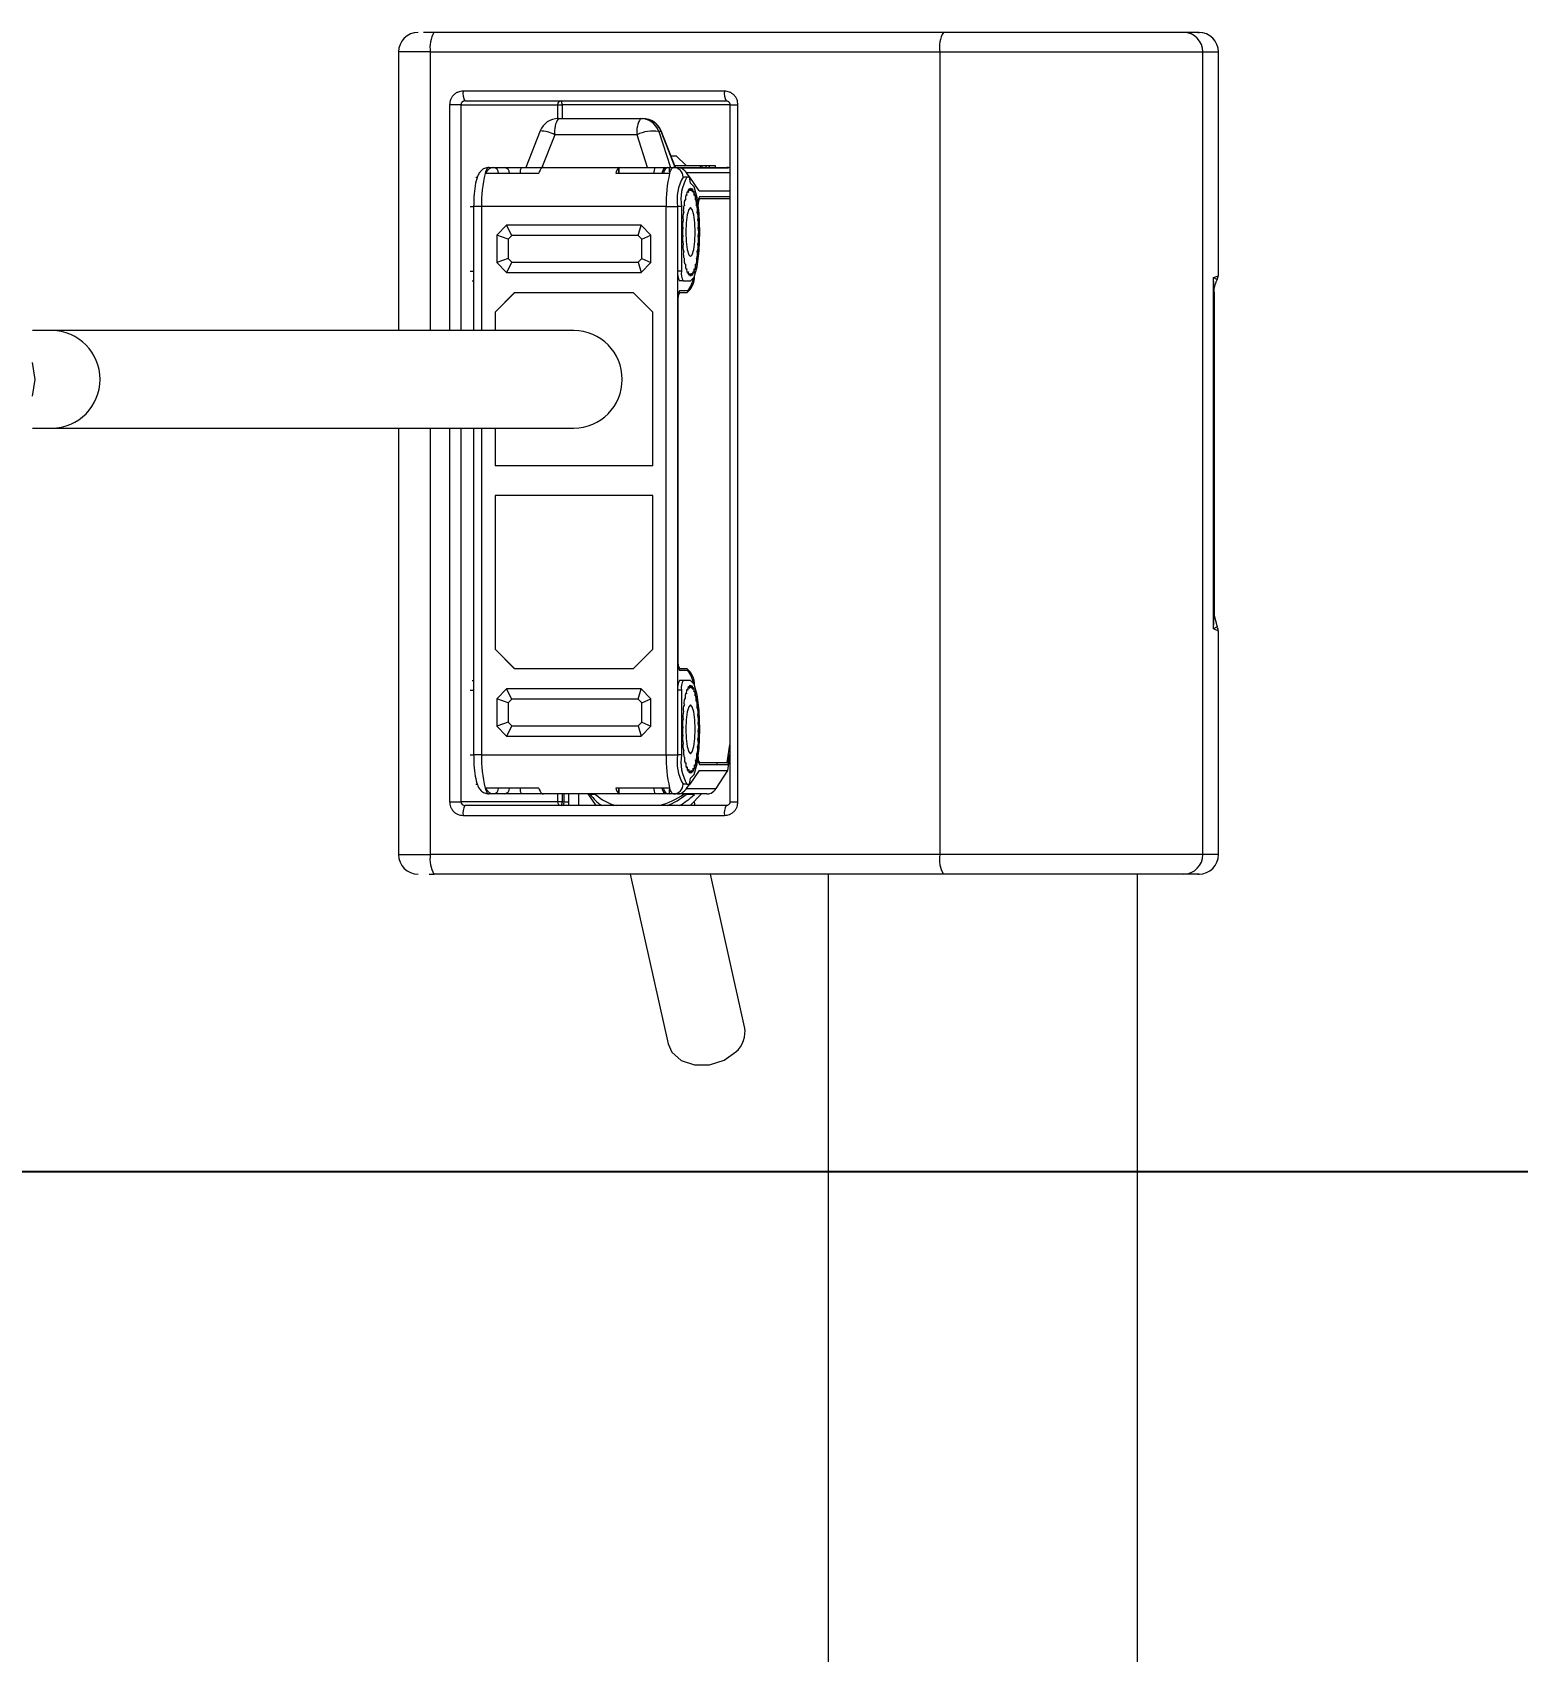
# Model space of a CAD drawing. Header units: millimetres. Extents: x 29 to 2500, y -68 to 1852.
# Drawn here: x 1233.2 to 1309.1, y 362.2 to 444.9 of the extents above; entities that cross this region are included whole.
import ezdxf

# ---------------------------------------------------------------- set-up
doc = ezdxf.new("R2010")
doc.units = ezdxf.units.MM
doc.header["$LTSCALE"] = 6
doc.layers.add('1', color=70, linetype='Continuous')
doc.styles.add('SLDTEXTSTYLE2', font='TXT', dxfattribs={"width": 0.7})
doc.dimstyles.new('SLDDIMSTYLE2', dxfattribs={"dimtxt": 18.169434, "dimasz": 4.5, "dimexe": 0, "dimexo": 0.0625, "dimgap": 4.542358, "dimtad": 0, "dimtih": 1, "dimtoh": 1, "dimdec": 0, "dimrnd": 1e-09, "dimzin": 12, "dimdsep": 46, "dimtxsty": 'SLDTEXTSTYLE2', "dimblk1": 'NONE', "dimblk2": 'NONE', "dimsah": 1, "dimcen": 0.09, "dimadec": 0, "dimazin": 3, "dimtfac": 1, "dimtdec": 3, "dimtofl": 0, "dimtmove": 0, "dimatfit": 3, "dimldrblk": 'NONE', "dimfxl": 0, "dimfrac": 2, "dimtolj": 1, "dimtzin": 12, "dimarcsym": 0})

# ---------------------------------------------------------------- blocks, each defined once
blk = doc.blocks.new('_D_4')
at = {"layer": '1'}
blk.add_line((1333.265, 386.69), (882.604, 386.69), dxfattribs=at)
at = {"layer": '1', "insert": (846.18, 396.571), "char_height": 15.875, "attachment_point": 1, "style": 'SLDTEXTSTYLE2'}
blk.add_mtext('190', dxfattribs=at)
blk = doc.blocks.new('_None')

msp = doc.modelspace()

# ---------------------------------------------------------------- linework, layer by layer
at = {"color": 7, "linetype": 'Continuous', "lineweight": 18}
for p, q in [((1279.758, 444.89), (1253.728, 444.89)), ((1251.915, 443.89), (1251.915, 429.665)), ((1253.54, 443.89), (1251.915, 443.89)), ((1253.54, 443.89), (1279.571, 443.89)), ((1253.54, 429.665), (1253.54, 443.89)), ((1279.571, 443.89), (1293.009, 443.89)), ((1279.571, 443.89), (1279.571, 402.89)), ((1293.009, 402.89), (1293.009, 443.89)), ((1293.009, 443.89), (1293.809, 443.89)), ((1293.809, 432.525), (1293.809, 443.89)), ((1268.569, 441.89), (1255.21, 441.89)), ((1255.107, 441.19), (1254.523, 441.19)), ((1254.523, 441.19), (1254.523, 429.665)), ((1255.107, 441.19), (1260.035, 441.19)), ((1255.107, 429.665), (1255.107, 441.19)), ((1255.304, 441.39), (1268.663, 441.39)), ((1260.035, 441.19), (1260.268, 441.19)), ((1260.035, 441.19), (1260.035, 440.489)), ((1268.851, 441.19), (1260.268, 441.19)), ((1260.268, 441.19), (1260.268, 440.49)), ((1268.851, 441.19), (1268.851, 405.59)), ((1268.851, 441.19), (1269.257, 441.19)), ((1269.257, 405.59), (1269.257, 441.19)), ((1260.081, 440.49), (1264.285, 440.49)), ((1264.285, 440.49), (1264.404, 440.49)), ((1259.149, 439.854), (1258.421, 437.99)), ((1259.896, 439.664), (1259.242, 437.99)), ((1264.1, 439.664), (1259.896, 439.664)), ((1264.643, 437.99), (1264.1, 439.664)), ((1265.208, 439.832), (1265.805, 437.99)), ((1265.327, 439.832), (1265.208, 439.832)), ((1265.327, 439.832), (1265.336, 439.854)), ((1266.047, 437.99), (1265.327, 439.832)), ((1266.064, 437.99), (1265.336, 439.854)), ((1265.83, 438.59), (1266.104, 438.59)), ((1266.604, 438.09), (1266.104, 438.59)), ((1256.336, 437.69), (1256.339, 437.697)), ((1256.337, 437.69), (1256.336, 437.69)), ((1256.337, 437.69), (1259.088, 437.69)), ((1256.535, 437.99), (1256.752, 437.99)), ((1256.752, 437.99), (1257.312, 437.99)), ((1257.312, 437.99), (1258.188, 437.99)), ((1258.188, 437.99), (1259.326, 437.99)), ((1259.326, 437.99), (1263.173, 437.99)), ((1263.017, 437.69), (1265.767, 437.69)), ((1263.177, 437.69), (1263.177, 437.98)), ((1263.186, 437.69), (1263.186, 437.99)), ((1263.186, 437.99), (1265.023, 437.99)), ((1265.023, 437.99), (1265.672, 437.99)), ((1265.672, 437.99), (1265.747, 437.99)), ((1265.747, 437.99), (1265.965, 437.99)), ((1265.769, 437.69), (1265.767, 437.69)), ((1265.769, 437.697), (1265.769, 437.69)), ((1265.965, 437.99), (1266.166, 437.99)), ((1266.025, 438.09), (1267.324, 438.09)), ((1266.166, 437.99), (1266.19, 437.99)), ((1266.19, 437.99), (1268.682, 437.99)), ((1266.19, 437.99), (1266.19, 437.99)), ((1266.288, 437.978), (1268.78, 437.978)), ((1268.851, 437.714), (1266.633, 437.714)), ((1266.861, 438.103), (1266.861, 438.09)), ((1267.324, 438.09), (1267.324, 437.99)), ((1267.324, 438.09), (1267.417, 438.09)), ((1267.417, 438.09), (1267.417, 437.99)), ((1267.449, 438.09), (1267.615, 438.09)), ((1267.615, 438.09), (1267.615, 437.99)), ((1267.78, 438.09), (1267.78, 437.99)), ((1267.78, 438.09), (1268.09, 438.09)), ((1268.09, 438.09), (1268.09, 437.99)), ((1268.682, 437.978), (1268.682, 437.99)), ((1268.693, 437.99), (1268.682, 437.99)), ((1268.693, 437.99), (1268.712, 437.99)), ((1255.857, 437.49), (1255.938, 437.49)), ((1266.652, 437.49), (1266.456, 437.49)), ((1266.783, 437.49), (1266.652, 437.49)), ((1266.84, 437.19), (1266.783, 437.49)), ((1266.799, 437.49), (1266.783, 437.49)), ((1266.791, 436.801), (1266.801, 436.801)), ((1267.28, 436.79), (1266.799, 437.49)), ((1266.869, 436.801), (1266.879, 436.801)), ((1267.28, 436.79), (1268.851, 436.79)), ((1255.576, 435.99), (1255.754, 435.99)), ((1255.754, 435.99), (1255.754, 429.665)), ((1256.16, 435.99), (1255.754, 435.99)), ((1265.59, 435.99), (1256.16, 435.99)), ((1256.16, 435.99), (1256.16, 429.665)), ((1265.59, 435.99), (1266.175, 435.99)), ((1265.59, 407.99), (1265.59, 435.99)), ((1266.175, 435.99), (1266.175, 432.69)), ((1266.371, 435.99), (1266.175, 435.99)), ((1266.371, 435.99), (1266.371, 432.69)), ((1266.523, 436.036), (1266.532, 436.036)), ((1266.566, 436.346), (1266.578, 436.33)), ((1266.578, 436.33), (1266.587, 436.33)), ((1266.642, 436.561), (1266.652, 436.561)), ((1266.714, 436.72), (1266.724, 436.72)), ((1266.945, 436.72), (1266.955, 436.72)), ((1267.017, 436.561), (1267.027, 436.561)), ((1267.082, 436.33), (1267.092, 436.33)), ((1267.137, 436.036), (1267.147, 436.036)), ((1267.243, 436.39), (1267.299, 436.39)), ((1268.851, 436.49), (1267.299, 436.49)), ((1268.851, 436.39), (1267.299, 436.39)), ((1266.489, 435.69), (1266.489, 435.69)), ((1267.19, 435.69), (1267.18, 435.69)), ((1267.18, 435.69), (1267.19, 435.69)), ((1267.21, 435.306), (1267.22, 435.306)), ((1257.437, 435.035), (1256.946, 434.535)), ((1256.946, 434.535), (1256.946, 433.131)), ((1257.512, 434.319), (1256.946, 434.535)), ((1264.313, 435.035), (1257.437, 435.035)), ((1257.704, 434.515), (1257.437, 435.035)), ((1257.704, 434.515), (1257.512, 434.319)), ((1257.512, 434.319), (1257.512, 433.346)), ((1264.158, 434.515), (1257.704, 434.515)), ((1264.158, 434.515), (1264.313, 435.035)), ((1264.35, 434.319), (1264.158, 434.515)), ((1264.804, 434.535), (1264.313, 435.035)), ((1264.35, 434.319), (1264.804, 434.535)), ((1264.35, 433.346), (1264.35, 434.319)), ((1264.804, 433.131), (1264.804, 434.535)), ((1267.225, 434.898), (1267.235, 434.898)), ((1267.225, 434.482), (1267.235, 434.482)), ((1266.489, 433.69), (1266.489, 433.69)), ((1267.18, 433.69), (1267.19, 433.69)), ((1267.18, 433.69), (1267.19, 433.69)), ((1267.21, 434.074), (1267.22, 434.074)), ((1255.576, 432.69), (1255.754, 432.69)), ((1257.512, 433.346), (1256.946, 433.131)), ((1256.946, 433.131), (1257.437, 432.631)), ((1257.704, 433.151), (1257.437, 432.631)), ((1257.437, 432.631), (1264.313, 432.631)), ((1257.512, 433.346), (1257.704, 433.151)), ((1257.704, 433.151), (1264.158, 433.151)), ((1264.158, 433.151), (1264.35, 433.346)), ((1264.158, 433.151), (1264.313, 432.631)), ((1264.313, 432.631), (1264.804, 433.131)), ((1264.35, 433.346), (1264.804, 433.131)), ((1266.175, 432.69), (1266.175, 431.19)), ((1266.371, 432.69), (1266.175, 432.69)), ((1266.523, 433.344), (1266.519, 433.342)), ((1266.523, 433.344), (1266.532, 433.344)), ((1266.578, 433.05), (1266.566, 433.035)), ((1266.578, 433.05), (1266.587, 433.05)), ((1266.642, 432.819), (1266.652, 432.819)), ((1266.714, 432.66), (1266.724, 432.66)), ((1266.945, 432.66), (1266.955, 432.66)), ((1267.017, 432.819), (1267.027, 432.819)), ((1267.082, 433.05), (1267.092, 433.05)), ((1267.137, 433.344), (1267.147, 433.344)), ((1255.669, 432.19), (1255.754, 432.19)), ((1266.465, 432.19), (1266.268, 432.19)), ((1266.465, 432.19), (1266.84, 432.19)), ((1266.791, 432.579), (1266.801, 432.579)), ((1266.869, 432.579), (1266.879, 432.579)), ((1293.551, 414.415), (1293.551, 432.365)), ((1293.551, 432.365), (1293.701, 432.28)), ((1293.581, 431.618), (1293.551, 432.365)), ((1256.847, 430.59), (1257.83, 431.59)), ((1257.832, 431.59), (1256.849, 430.59)), ((1263.92, 431.59), (1257.83, 431.59)), ((1263.92, 431.59), (1264.902, 430.59)), ((1266.175, 431.19), (1266.175, 412.79)), ((1266.175, 431.19), (1266.193, 431.19)), ((1266.193, 431.19), (1266.193, 412.79)), ((1266.212, 431.59), (1266.268, 431.59)), ((1266.643, 431.69), (1266.268, 431.69)), ((1266.643, 431.59), (1266.268, 431.59)), ((1293.599, 415.162), (1293.599, 431.618)), ((1256.847, 430.59), (1256.847, 429.665)), ((1256.849, 430.59), (1256.847, 430.59)), ((1256.849, 430.59), (1256.849, 429.665)), ((1264.902, 422.74), (1264.902, 430.59)), ((1260.875, 429.665), (1233.207, 429.665)), ((1234.203, 429.665), (1233.207, 429.665)), ((1233.207, 424.665), (1260.875, 424.665)), ((1233.207, 424.665), (1234.203, 424.665)), ((1251.915, 424.665), (1251.915, 402.89)), ((1253.54, 402.89), (1253.54, 424.665)), ((1254.523, 424.665), (1254.523, 405.59)), ((1255.107, 405.59), (1255.107, 424.665)), ((1255.754, 424.665), (1255.754, 407.99)), ((1256.16, 424.665), (1256.16, 407.99)), ((1256.847, 424.665), (1256.847, 422.74)), ((1256.849, 424.665), (1256.849, 422.74)), ((1264.902, 422.74), (1256.847, 422.74)), ((1256.847, 421.24), (1256.847, 413.39)), ((1264.902, 421.24), (1256.847, 421.24)), ((1256.849, 421.24), (1256.849, 413.39)), ((1264.902, 413.39), (1264.902, 421.24)), ((1293.551, 414.415), (1293.581, 415.162)), ((1293.7, 414.499), (1293.551, 414.415)), ((1293.751, 414.502), (1293.581, 415.147)), ((1293.809, 402.89), (1293.809, 414.255)), ((1257.83, 412.39), (1256.847, 413.39)), ((1256.847, 413.39), (1256.849, 413.39)), ((1256.849, 413.39), (1257.832, 412.39)), ((1264.902, 413.39), (1263.92, 412.39)), ((1266.175, 412.79), (1266.175, 411.29)), ((1266.175, 412.79), (1266.193, 412.79)), ((1257.83, 412.39), (1263.92, 412.39)), ((1266.212, 412.39), (1266.268, 412.39)), ((1266.268, 412.39), (1266.643, 412.39)), ((1266.643, 412.29), (1266.268, 412.29)), ((1255.576, 411.29), (1255.754, 411.29)), ((1255.669, 411.79), (1255.754, 411.79)), ((1257.437, 411.349), (1256.946, 410.849)), ((1264.313, 411.349), (1257.437, 411.349)), ((1257.704, 410.83), (1257.437, 411.349)), ((1264.158, 410.83), (1264.313, 411.349)), ((1264.804, 410.849), (1264.313, 411.349)), ((1266.175, 411.29), (1266.175, 407.99)), ((1266.371, 411.29), (1266.175, 411.29)), ((1266.465, 411.79), (1266.268, 411.79)), ((1266.371, 411.29), (1266.371, 407.99)), ((1266.84, 411.79), (1266.465, 411.79)), ((1266.624, 411.106), (1266.634, 411.106)), ((1266.695, 411.285), (1266.704, 411.285)), ((1266.77, 411.387), (1266.78, 411.387)), ((1266.848, 411.409), (1266.858, 411.409)), ((1266.925, 411.35), (1266.935, 411.35)), ((1266.998, 411.211), (1267.008, 411.211)), ((1256.946, 410.849), (1256.946, 409.446)), ((1257.512, 410.634), (1256.946, 410.849)), ((1257.704, 410.83), (1257.512, 410.634)), ((1257.512, 410.634), (1257.512, 409.661)), ((1264.158, 410.83), (1257.704, 410.83)), ((1264.35, 410.634), (1264.158, 410.83)), ((1264.35, 410.634), (1264.804, 410.849)), ((1264.35, 409.661), (1264.35, 410.634)), ((1264.804, 409.446), (1264.804, 410.849)), ((1266.509, 410.549), (1266.51, 410.548)), ((1266.51, 410.548), (1266.52, 410.548)), ((1266.553, 410.868), (1266.562, 410.857)), ((1266.562, 410.857), (1266.572, 410.857)), ((1267.065, 410.998), (1267.075, 410.998)), ((1267.123, 410.72), (1267.133, 410.72)), ((1267.17, 410.387), (1267.18, 410.387)), ((1257.512, 409.661), (1256.946, 409.446)), ((1256.946, 409.446), (1257.437, 408.946)), ((1257.704, 409.465), (1257.437, 408.946)), ((1257.512, 409.661), (1257.704, 409.465)), ((1257.704, 409.465), (1264.158, 409.465)), ((1264.158, 409.465), (1264.35, 409.661)), ((1264.158, 409.465), (1264.313, 408.946)), ((1264.313, 408.946), (1264.804, 409.446)), ((1264.35, 409.661), (1264.804, 409.446)), ((1267.203, 410.012), (1267.213, 410.012)), ((1267.223, 409.609), (1267.232, 409.609)), ((1257.437, 408.946), (1264.313, 408.946)), ((1267.216, 408.782), (1267.225, 408.782)), ((1267.227, 409.193), (1267.237, 409.193)), ((1255.576, 407.99), (1255.754, 407.99)), ((1256.16, 407.99), (1255.754, 407.99)), ((1256.16, 407.99), (1265.59, 407.99)), ((1265.59, 407.99), (1266.175, 407.99)), ((1266.371, 407.99), (1266.175, 407.99)), ((1266.495, 408.193), (1266.499, 408.193)), ((1266.536, 407.86), (1266.546, 407.86)), ((1267.15, 408.032), (1267.16, 408.032)), ((1267.19, 408.39), (1267.199, 408.39)), ((1268.708, 407.59), (1268.851, 408.5)), ((1268.743, 407.19), (1268.851, 407.878)), ((1268.765, 407.49), (1268.851, 408.033)), ((1266.594, 407.582), (1266.604, 407.582)), ((1266.661, 407.37), (1266.671, 407.37)), ((1266.734, 407.231), (1266.744, 407.231)), ((1267.28, 407.19), (1266.799, 406.49)), ((1266.812, 407.171), (1266.821, 407.171)), ((1266.889, 407.193), (1266.899, 407.193)), ((1266.965, 407.295), (1266.975, 407.295)), ((1267.035, 407.474), (1267.045, 407.474)), ((1267.098, 407.723), (1267.107, 407.723)), ((1267.243, 407.59), (1267.299, 407.59)), ((1267.28, 407.19), (1268.743, 407.19)), ((1267.299, 407.59), (1268.708, 407.59)), ((1267.299, 407.49), (1268.765, 407.49)), ((1268.144, 406.267), (1268.743, 407.19)), ((1268.192, 407.59), (1268.176, 407.49)), ((1255.857, 406.49), (1255.941, 406.49)), ((1256.339, 406.283), (1256.336, 406.29)), ((1256.336, 406.29), (1256.337, 406.29)), ((1259.088, 406.29), (1256.337, 406.29)), ((1265.767, 406.29), (1263.017, 406.29)), ((1263.177, 406), (1263.177, 406.29)), ((1263.186, 405.99), (1263.186, 406.29)), ((1265.767, 406.29), (1265.769, 406.29)), ((1265.769, 406.29), (1265.769, 406.283)), ((1266.652, 406.49), (1266.456, 406.49)), ((1266.633, 406.267), (1268.144, 406.267)), ((1266.652, 406.49), (1266.783, 406.49)), ((1266.783, 406.49), (1266.84, 406.79)), ((1266.783, 406.49), (1266.799, 406.49)), ((1254.523, 405.59), (1255.107, 405.59)), ((1260.035, 405.59), (1255.107, 405.59)), ((1268.663, 405.39), (1255.304, 405.39)), ((1256.752, 405.99), (1256.535, 405.99)), ((1257.312, 405.99), (1256.752, 405.99)), ((1258.188, 405.99), (1257.312, 405.99)), ((1259.326, 405.99), (1258.188, 405.99)), ((1263.173, 405.99), (1259.326, 405.99)), ((1260.035, 405.99), (1260.035, 405.59)), ((1260.268, 405.59), (1260.035, 405.59)), ((1260.268, 405.99), (1260.268, 405.59)), ((1260.268, 405.59), (1260.367, 405.59)), ((1260.367, 405.99), (1260.367, 405.59)), ((1260.367, 405.59), (1260.601, 405.59)), ((1260.601, 405.99), (1260.601, 405.59)), ((1261.125, 405.39), (1261.125, 405.99)), ((1261.591, 405.99), (1261.991, 405.39)), ((1261.713, 405.964), (1261.707, 405.99)), ((1261.972, 405.964), (1261.713, 405.964)), ((1265.023, 405.99), (1263.186, 405.99)), ((1265.672, 405.99), (1265.023, 405.99)), ((1265.747, 405.99), (1265.672, 405.99)), ((1265.965, 405.99), (1265.747, 405.99)), ((1266.166, 405.99), (1265.965, 405.99)), ((1267.661, 405.99), (1266.166, 405.99)), ((1266.604, 405.964), (1266.598, 405.99)), ((1267.029, 405.964), (1266.604, 405.964)), ((1266.815, 405.39), (1267.403, 405.99)), ((1267.029, 405.964), (1267.023, 405.99)), ((1267.073, 405.39), (1267.031, 405.575)), ((1268.851, 405.59), (1269.257, 405.59)), ((1255.21, 404.89), (1268.569, 404.89)), ((1251.915, 402.89), (1253.54, 402.89)), ((1279.571, 402.89), (1253.54, 402.89)), ((1293.009, 402.89), (1279.571, 402.89)), ((1293.809, 402.89), (1293.009, 402.89)), ((1253.477, 401.89), (1253.728, 401.89)), ((1279.758, 401.89), (1253.728, 401.89)), ((1263.756, 401.89), (1265.692, 393.215)), ((1269.596, 394.087), (1267.854, 401.89)), ((1273.865, 401.89), (1273.865, 339.39)), ((1289.665, 339.39), (1289.665, 401.89))]:
    msp.add_line(p, q, dxfattribs=at)
at = {"color": 7, "linetype": 'Continuous', "lineweight": 18, "flags": 128}
for points in [[(1256.535, 437.99), (1256.509, 437.985), (1256.483, 437.971), (1256.458, 437.948), (1256.433, 437.915), (1256.409, 437.874), (1256.385, 437.823), (1256.362, 437.764), (1256.339, 437.697)], [(1265.769, 437.697), (1265.792, 437.764), (1265.815, 437.823), (1265.839, 437.874), (1265.863, 437.915), (1265.888, 437.948), (1265.913, 437.971), (1265.939, 437.985), (1265.965, 437.99)], [(1266.652, 436.561), (1266.654, 436.626), (1266.659, 436.686), (1266.668, 436.735), (1266.678, 436.769), (1266.69, 436.785), (1266.703, 436.782), (1266.714, 436.759), (1266.724, 436.72)], [(1266.685, 436.786), (1266.693, 436.782), (1266.704, 436.759), (1266.714, 436.72)], [(1266.724, 436.72), (1266.728, 436.782), (1266.736, 436.835), (1266.746, 436.875), (1266.757, 436.897), (1266.77, 436.9), (1266.782, 436.884), (1266.792, 436.85), (1266.801, 436.801)], [(1266.756, 436.901), (1266.76, 436.9), (1266.772, 436.884), (1266.782, 436.85), (1266.791, 436.801)], [(1266.801, 436.801), (1266.807, 436.858), (1266.816, 436.902), (1266.827, 436.93), (1266.84, 436.94), (1266.852, 436.93), (1266.863, 436.902), (1266.872, 436.858), (1266.879, 436.801)], [(1266.84, 432.19), (1267.019, 432.38), (1267.171, 432.922), (1267.272, 433.733), (1267.308, 434.69), (1267.272, 435.647), (1267.171, 436.458), (1267.019, 437), (1266.84, 437.19)], [(1266.879, 436.801), (1266.887, 436.85), (1266.897, 436.884), (1266.909, 436.9), (1266.922, 436.897), (1266.933, 436.875), (1266.943, 436.835), (1266.951, 436.782), (1266.955, 436.72)], [(1266.955, 436.72), (1266.965, 436.759), (1266.976, 436.782), (1266.989, 436.785), (1267.001, 436.769), (1267.011, 436.735), (1267.02, 436.686), (1267.025, 436.626), (1267.027, 436.561)], [(1266.489, 435.69), (1266.484, 435.75), (1266.482, 435.815), (1266.484, 435.88), (1266.489, 435.94), (1266.497, 435.989), (1266.508, 436.023), (1266.52, 436.039), (1266.532, 436.036)], [(1266.532, 436.036), (1266.529, 436.1), (1266.53, 436.166), (1266.534, 436.228), (1266.541, 436.281), (1266.551, 436.32), (1266.563, 436.343), (1266.575, 436.346), (1266.587, 436.33)], [(1266.587, 436.33), (1266.587, 436.396), (1266.59, 436.46), (1266.596, 436.517), (1266.605, 436.561), (1266.617, 436.589), (1266.629, 436.599), (1266.641, 436.589), (1266.652, 436.561)], [(1266.83, 435.94), (1266.74, 435.845), (1266.664, 435.574), (1266.613, 435.169), (1266.596, 434.69), (1266.613, 434.212), (1266.664, 433.806), (1266.74, 433.535), (1266.83, 433.44), (1266.919, 433.535), (1266.995, 433.806), (1267.046, 434.212), (1267.064, 434.69), (1267.046, 435.169), (1266.995, 435.574), (1266.919, 435.845), (1266.83, 435.94)], [(1266.624, 436.597), (1266.631, 436.589), (1266.642, 436.561)], [(1267.027, 436.561), (1267.038, 436.589), (1267.05, 436.599), (1267.063, 436.589), (1267.074, 436.561), (1267.083, 436.517), (1267.089, 436.46), (1267.092, 436.396), (1267.092, 436.33)], [(1267.092, 436.33), (1267.104, 436.346), (1267.116, 436.343), (1267.128, 436.32), (1267.138, 436.281), (1267.145, 436.228), (1267.149, 436.166), (1267.15, 436.1), (1267.147, 436.036)], [(1267.147, 436.036), (1267.159, 436.039), (1267.171, 436.023), (1267.182, 435.989), (1267.19, 435.94), (1267.195, 435.88), (1267.197, 435.815), (1267.195, 435.75), (1267.19, 435.69)], [(1266.532, 433.344), (1266.52, 433.341), (1266.508, 433.357), (1266.497, 433.391), (1266.489, 433.44), (1266.484, 433.5), (1266.482, 433.565), (1266.484, 433.631), (1266.489, 433.69)], [(1267.19, 433.69), (1267.195, 433.631), (1267.197, 433.565), (1267.195, 433.5), (1267.19, 433.44), (1267.182, 433.391), (1267.171, 433.357), (1267.159, 433.341), (1267.147, 433.344)], [(1266.587, 433.05), (1266.575, 433.034), (1266.563, 433.038), (1266.551, 433.06), (1266.541, 433.099), (1266.534, 433.152), (1266.53, 433.214), (1266.529, 433.28), (1266.532, 433.344)], [(1266.652, 432.819), (1266.641, 432.791), (1266.629, 432.781), (1266.617, 432.791), (1266.605, 432.819), (1266.596, 432.864), (1266.59, 432.92), (1266.587, 432.984), (1266.587, 433.05)], [(1266.642, 432.819), (1266.631, 432.791), (1266.624, 432.783)], [(1266.724, 432.66), (1266.714, 432.621), (1266.703, 432.599), (1266.69, 432.595), (1266.678, 432.611), (1266.668, 432.645), (1266.659, 432.694), (1266.654, 432.754), (1266.652, 432.819)], [(1266.801, 432.579), (1266.792, 432.53), (1266.782, 432.496), (1266.77, 432.48), (1266.757, 432.483), (1266.746, 432.506), (1266.736, 432.545), (1266.728, 432.598), (1266.724, 432.66)], [(1266.955, 432.66), (1266.951, 432.598), (1266.943, 432.545), (1266.933, 432.506), (1266.922, 432.483), (1266.909, 432.48), (1266.897, 432.496), (1266.887, 432.53), (1266.879, 432.579)], [(1266.945, 432.66), (1266.941, 432.598), (1266.934, 432.545), (1266.924, 432.506), (1266.912, 432.483), (1266.904, 432.479)], [(1267.027, 432.819), (1267.025, 432.754), (1267.02, 432.694), (1267.011, 432.645), (1267.001, 432.611), (1266.989, 432.595), (1266.976, 432.599), (1266.965, 432.621), (1266.955, 432.66)], [(1267.092, 433.05), (1267.092, 432.984), (1267.089, 432.92), (1267.083, 432.864), (1267.074, 432.819), (1267.063, 432.791), (1267.05, 432.781), (1267.038, 432.791), (1267.027, 432.819)], [(1267.147, 433.344), (1267.15, 433.28), (1267.149, 433.214), (1267.145, 433.152), (1267.138, 433.099), (1267.128, 433.06), (1267.116, 433.038), (1267.104, 433.034), (1267.092, 433.05)], [(1266.643, 431.69), (1266.753, 431.748), (1266.858, 431.919), (1266.955, 432.196), (1266.987, 432.317)], [(1266.791, 432.579), (1266.782, 432.53), (1266.772, 432.496), (1266.76, 432.48), (1266.756, 432.479)], [(1266.879, 432.579), (1266.872, 432.522), (1266.863, 432.478), (1266.852, 432.45), (1266.84, 432.44), (1266.827, 432.45), (1266.816, 432.478), (1266.807, 432.522), (1266.801, 432.579)], [(1233.207, 426.307), (1233.356, 427.165), (1233.207, 428.023)], [(1266.987, 411.663), (1266.955, 411.785), (1266.858, 412.062), (1266.753, 412.233), (1266.643, 412.29)], [(1266.572, 410.857), (1266.57, 410.923), (1266.573, 410.988), (1266.579, 411.046), (1266.587, 411.093), (1266.598, 411.124), (1266.61, 411.137), (1266.623, 411.131), (1266.634, 411.106)], [(1266.603, 411.138), (1266.613, 411.131), (1266.624, 411.106)], [(1266.634, 411.106), (1266.635, 411.172), (1266.64, 411.233), (1266.648, 411.284), (1266.658, 411.321), (1266.67, 411.34), (1266.682, 411.34), (1266.694, 411.321), (1266.704, 411.285)], [(1266.666, 411.343), (1266.672, 411.34), (1266.684, 411.321), (1266.695, 411.285)], [(1266.704, 411.285), (1266.708, 411.348), (1266.715, 411.403), (1266.724, 411.445), (1266.736, 411.471), (1266.748, 411.478), (1266.76, 411.465), (1266.771, 411.434), (1266.78, 411.387)], [(1266.736, 411.478), (1266.738, 411.478), (1266.75, 411.465), (1266.761, 411.434), (1266.77, 411.387)], [(1266.78, 411.387), (1266.786, 411.446), (1266.794, 411.493), (1266.805, 411.524), (1266.817, 411.537), (1266.83, 411.531), (1266.841, 411.506), (1266.851, 411.464), (1266.858, 411.409)], [(1266.84, 406.79), (1267.019, 406.98), (1267.171, 407.522), (1267.272, 408.333), (1267.308, 409.29), (1267.272, 410.247), (1267.171, 411.058), (1267.019, 411.6), (1266.84, 411.79)], [(1266.858, 411.409), (1266.866, 411.46), (1266.876, 411.497), (1266.888, 411.517), (1266.9, 411.517), (1266.912, 411.498), (1266.922, 411.461), (1266.93, 411.411), (1266.935, 411.35)], [(1266.935, 411.35), (1266.944, 411.392), (1266.956, 411.417), (1266.968, 411.424), (1266.98, 411.411), (1266.991, 411.38), (1267, 411.334), (1267.006, 411.276), (1267.008, 411.211)], [(1266.956, 411.424), (1266.958, 411.424), (1266.97, 411.411), (1266.981, 411.38), (1266.99, 411.334), (1266.996, 411.276), (1266.998, 411.211)], [(1267.008, 411.211), (1267.019, 411.242), (1267.031, 411.255), (1267.044, 411.249), (1267.055, 411.224), (1267.065, 411.182), (1267.072, 411.127), (1267.075, 411.064), (1267.075, 410.998)], [(1266.52, 410.548), (1266.516, 410.611), (1266.516, 410.677), (1266.519, 410.74), (1266.526, 410.795), (1266.536, 410.838), (1266.547, 410.863), (1266.56, 410.87), (1266.572, 410.857)], [(1266.83, 410.54), (1266.74, 410.445), (1266.664, 410.174), (1266.613, 409.769), (1266.596, 409.29), (1266.613, 408.812), (1266.664, 408.406), (1266.74, 408.135), (1266.83, 408.04), (1266.919, 408.135), (1266.995, 408.406), (1267.046, 408.812), (1267.064, 409.29), (1267.046, 409.769), (1266.995, 410.174), (1266.919, 410.445), (1266.83, 410.54)], [(1267.075, 410.998), (1267.087, 411.018), (1267.099, 411.018), (1267.111, 410.999), (1267.122, 410.962), (1267.129, 410.912), (1267.134, 410.851), (1267.135, 410.785), (1267.133, 410.72)], [(1267.133, 410.72), (1267.145, 410.727), (1267.158, 410.714), (1267.168, 410.683), (1267.177, 410.637), (1267.183, 410.579), (1267.186, 410.514), (1267.184, 410.448), (1267.18, 410.387)], [(1266.546, 407.86), (1266.534, 407.854), (1266.522, 407.866), (1266.511, 407.897), (1266.502, 407.944), (1266.496, 408.002), (1266.494, 408.067), (1266.495, 408.132), (1266.499, 408.193)], [(1266.604, 407.582), (1266.592, 407.563), (1266.58, 407.562), (1266.568, 407.581), (1266.558, 407.618), (1266.55, 407.669), (1266.545, 407.73), (1266.544, 407.795), (1266.546, 407.86)], [(1267.16, 408.032), (1267.163, 407.969), (1267.163, 407.903), (1267.16, 407.84), (1267.153, 407.785), (1267.143, 407.743), (1267.132, 407.717), (1267.12, 407.711), (1267.107, 407.723)], [(1266.594, 407.582), (1266.582, 407.563), (1266.576, 407.56)], [(1266.671, 407.37), (1266.66, 407.338), (1266.648, 407.325), (1266.636, 407.331), (1266.624, 407.356), (1266.614, 407.398), (1266.608, 407.453), (1266.604, 407.516), (1266.604, 407.582)], [(1266.661, 407.37), (1266.65, 407.338), (1266.638, 407.325), (1266.636, 407.325)], [(1266.744, 407.231), (1266.735, 407.189), (1266.723, 407.163), (1266.711, 407.156), (1266.699, 407.169), (1266.688, 407.2), (1266.679, 407.247), (1266.673, 407.305), (1266.671, 407.37)], [(1266.821, 407.171), (1266.814, 407.12), (1266.803, 407.083), (1266.792, 407.064), (1266.779, 407.063), (1266.767, 407.082), (1266.757, 407.119), (1266.749, 407.17), (1266.744, 407.231)], [(1266.812, 407.171), (1266.804, 407.12), (1266.794, 407.083), (1266.782, 407.064), (1266.775, 407.061)], [(1266.899, 407.193), (1266.893, 407.135), (1266.885, 407.088), (1266.874, 407.056), (1266.862, 407.043), (1266.849, 407.05), (1266.838, 407.075), (1266.828, 407.116), (1266.821, 407.171)], [(1266.975, 407.295), (1266.971, 407.232), (1266.964, 407.177), (1266.955, 407.135), (1266.943, 407.109), (1266.931, 407.103), (1266.919, 407.115), (1266.908, 407.146), (1266.899, 407.193)], [(1267.045, 407.474), (1267.044, 407.409), (1267.039, 407.348), (1267.031, 407.296), (1267.021, 407.259), (1267.009, 407.24), (1266.997, 407.24), (1266.985, 407.259), (1266.975, 407.295)], [(1267.107, 407.723), (1267.109, 407.658), (1267.106, 407.593), (1267.101, 407.534), (1267.092, 407.488), (1267.081, 407.456), (1267.069, 407.443), (1267.056, 407.449), (1267.045, 407.474)], [(1256.339, 406.283), (1256.362, 406.216), (1256.385, 406.157), (1256.409, 406.106), (1256.433, 406.065), (1256.458, 406.032), (1256.483, 406.009), (1256.509, 405.995), (1256.535, 405.99)], [(1265.965, 405.99), (1265.939, 405.995), (1265.913, 406.009), (1265.888, 406.032), (1265.863, 406.065), (1265.839, 406.106), (1265.815, 406.157), (1265.792, 406.216), (1265.769, 406.283)], [(1265.692, 393.215), (1265.884, 392.79), (1266.364, 392.371), (1267.039, 392.146), (1267.806, 392.151), (1268.549, 392.384), (1269.154, 392.81)]]:
    msp.add_lwpolyline(points, dxfattribs=at)
at = {"color": 7, "linetype": 'Continuous', "lineweight": 18}
for centre, radius, start, end in [((1252.915, 443.89), 1, 90, 180), ((1255.015, 444.131), 1.495, 149.48992, 189.2883), ((1281.046, 444.131), 1.495, 149.48992, 189.2883), ((1292.018, 443.899), 0.991, 359.46069, 89.45034), ((1292.809, 443.89), 1, 360, 90), ((1255.948, 441.77), 0.747, 170.7117, 210.51008), ((1269.307, 441.77), 0.747, 170.7117, 210.51008), ((1255.306, 441.192), 0.198, 90.5163, 180.50716), ((1260.233, 441.192), 0.198, 90.5163, 180.50716), ((1259.973, 441.238), 0.299, 350.7117, 30.51008), ((1260.081, 439.49), 1, 90, 158.6664), ((1261.073, 439.835), 1.189, 146.55689, 188.27164), ((1265.277, 439.835), 1.189, 146.55689, 188.27164), ((1264.28, 439.507), 0.983, 19.32644, 89.70887), ((1264.404, 439.49), 1, 21.3336, 90), ((1264.399, 439.507), 0.983, 19.32644, 89.70887), ((1259.135, 438.237), 1.617, 61.93326, 89.50334), ((1264.938, 437.881), 1.97, 82.12703, 115.16103), ((1262.786, 436.158), 6.629, 166.63797, 181.4534), ((1256.738, 437.703), 0.287, 357.3593, 87.09001), ((1257.298, 437.703), 0.287, 357.3593, 87.09001), ((1258.575, 437.763), 0.448, 149.48992, 189.2883), ((1259.591, 437.602), 0.511, 132.21788, 170.03253), ((1263.52, 437.602), 0.511, 132.21788, 170.03253), ((1265.409, 437.763), 0.448, 149.48992, 189.2883), ((1265.672, 437.69), 0.3, 90.04582, 180.04575), ((1265.747, 437.69), 0.3, 90.04582, 180.04575), ((1272.216, 436.158), 6.629, 166.63798, 181.4534), ((1265.96, 437.495), 0.496, 359.49284, 89.4837), ((1268.387, 436.352), 2.242, 149.48992, 189.2883), ((1268.584, 436.352), 2.242, 149.48992, 189.2883), ((1266.682, 436.824), 0.188, 353.13647, 38.1721), ((1266.685, 436.756), 0.262, 352.10249, 33.60285), ((1266.587, 436.604), 0.432, 354.26013, 24.65319), ((1266.618, 436.403), 0.47, 351.06275, 24.44779), ((1266.565, 436.13), 0.58, 350.68219, 21.85765), ((1266.522, 435.809), 0.669, 349.78701, 20.09213), ((1267.622, 436.237), 0.411, 141.92897, 185.70952), ((1267.715, 436.132), 0.489, 148.20698, 184.06238), ((1267.151, 435.076), 0.729, 161.60271, 194.12906), ((1267.03, 435.455), 0.59, 156.48665, 194.63889), ((1266.64, 435.455), 0.59, 345.36111, 23.51335), ((1266.649, 435.455), 0.59, 345.36111, 23.51335), ((1266.519, 435.076), 0.729, 345.87094, 18.39729), ((1266.528, 435.076), 0.729, 345.87094, 18.39729), ((1267.196, 434.69), 0.78, 164.54207, 195.45793), ((1267.151, 434.304), 0.729, 165.87094, 198.39729), ((1266.519, 434.304), 0.729, 341.60271, 14.12906), ((1266.528, 434.304), 0.729, 341.60271, 14.12906), ((1266.473, 434.69), 0.78, 344.54207, 15.45793), ((1266.483, 434.69), 0.78, 344.54207, 15.45793), ((1267.03, 433.925), 0.59, 165.36111, 203.51335), ((1266.598, 433.563), 0.596, 338.42342, 12.37321), ((1266.64, 433.925), 0.59, 336.48665, 14.63889), ((1266.649, 433.925), 0.59, 336.48665, 14.63889), ((1266.912, 432.57), 0.747, 170.7117, 210.51008), ((1267.109, 432.57), 0.747, 170.7117, 210.51008), ((1266.621, 432.659), 0.0935, 317.19014, 0.5463), ((1266.721, 432.758), 0.303, 327.15521, 11.63326), ((1266.679, 432.975), 0.41, 331.89031, 10.6371), ((1266.747, 433.235), 0.405, 330.09352, 15.64395), ((1265.992, 432.414), 1.05, 308.34771, 1.13018), ((1266.64, 432.563), 0.23, 328.14072, 4.04338), ((1266.912, 431.311), 0.747, 149.48992, 189.2883), ((1266.783, 431.287), 0.598, 149.48992, 189.2883), ((1234.167, 427.165), 2.5, 270.82365, 89.17635), ((1260.845, 427.165), 2.5, 270.68701, 89.31299), ((1266.912, 412.67), 0.747, 170.7117, 210.51008), ((1266.783, 412.694), 0.598, 170.7117, 210.51008), ((1265.992, 411.567), 1.05, 358.8698, 51.65229), ((1266.912, 411.411), 0.747, 149.48992, 189.2883), ((1267.109, 411.411), 0.747, 149.48992, 189.2883), ((1266.646, 411.424), 0.203, 355.79967, 33.52311), ((1266.692, 411.383), 0.235, 351.74669, 35.32967), ((1266.691, 411.07), 0.381, 349.19502, 29.21808), ((1266.915, 410.323), 0.455, 150.35733, 196.92767), ((1266.642, 410.809), 0.489, 349.51687, 25.56197), ((1266.498, 410.499), 0.682, 350.52368, 19.20742), ((1266.623, 410.155), 0.598, 346.07293, 22.78917), ((1266.69, 410.154), 0.542, 344.77629, 25.44027), ((1267.171, 409.573), 0.752, 162.56305, 194.32846), ((1267.068, 409.955), 0.633, 158.13921, 194.27353), ((1266.545, 409.778), 0.699, 345.94453, 19.50705), ((1266.555, 409.778), 0.699, 345.94453, 19.50705), ((1266.477, 409.394), 0.776, 345.0506, 16.0778), ((1266.486, 409.394), 0.776, 345.0506, 16.0778), ((1267.193, 409.187), 0.776, 165.0506, 196.0778), ((1267.124, 408.802), 0.699, 165.94453, 199.50705), ((1266.602, 408.626), 0.633, 338.13921, 14.27353), ((1266.612, 408.626), 0.633, 338.13921, 14.27353), ((1266.498, 409.007), 0.752, 342.56305, 14.32846), ((1266.508, 409.007), 0.752, 342.56305, 14.32846), ((1262.786, 407.822), 6.629, 178.5466, 193.36202), ((1272.216, 407.822), 6.629, 178.5466, 193.36203), ((1268.387, 407.628), 2.242, 170.7117, 210.51008), ((1268.584, 407.628), 2.242, 170.7117, 210.51008), ((1266.989, 408.426), 0.542, 164.77629, 205.44027), ((1266.669, 407.92), 0.494, 335.05379, 13.14423), ((1266.764, 408.257), 0.455, 330.35733, 16.92767), ((1266.563, 408.256), 0.641, 339.86038, 12.08183), ((1267.602, 407.82), 0.38, 170.54721, 217.18343), ((1266.623, 407.23), 0.111, 319.71486, 0.48754), ((1266.631, 407.175), 0.259, 329.65171, 3.94706), ((1266.713, 407.249), 0.256, 325.11663, 10.47089), ((1266.711, 407.41), 0.331, 328.58846, 11.2629), ((1266.603, 407.645), 0.5, 336.33523, 8.98527), ((1267.622, 407.744), 0.411, 174.29048, 218.07103), ((1256.738, 406.277), 0.287, 272.90999, 2.6407), ((1257.298, 406.277), 0.287, 272.90999, 2.6407), ((1258.575, 406.218), 0.448, 170.7117, 210.51008), ((1259.591, 406.379), 0.511, 189.96747, 227.78212), ((1263.52, 406.379), 0.511, 189.96747, 227.78212), ((1265.409, 406.218), 0.448, 170.7117, 210.51008), ((1265.672, 406.29), 0.3, 179.95425, 269.95418), ((1265.747, 406.29), 0.3, 179.95425, 269.95418), ((1265.96, 406.486), 0.496, 270.5163, 0.50716), ((1255.306, 405.588), 0.198, 179.49284, 269.4837), ((1255.948, 405.011), 0.747, 149.48992, 189.2883), ((1260.233, 405.588), 0.198, 179.49284, 269.4837), ((1259.973, 405.542), 0.299, 329.48992, 9.2883), ((1260.072, 405.542), 0.299, 329.48992, 9.2883), ((1263.567, 407.275), 2.272, 215.25987, 236.06802), ((1263.788, 408.061), 2.774, 229.10634, 254.28064), ((1263.964, 407.695), 2.53, 238.74895, 245.66444), ((1264.178, 409.314), 4.062, 285.02785, 305.10483), ((1264.379, 408.608), 3.456, 291.39606, 310.0792), ((1264.511, 408.533), 3.597, 299.12786, 314.4262), ((1269.307, 405.011), 0.747, 149.48992, 189.2883), ((1252.915, 402.89), 1, 180, 270), ((1255.015, 402.649), 1.495, 170.7117, 210.51008), ((1281.046, 402.649), 1.495, 170.7117, 210.51008), ((1292.018, 402.881), 0.991, 270.54966, 0.53931), ((1292.809, 402.89), 1, 270, 360), ((1268.268, 393.832), 1.353, 310.91599, 10.86932)]:
    msp.add_arc(centre, radius, start, end, dxfattribs=at)
for centre, major_axis, ratio, start_param, end_param in [((1256.752, 435.99), (0, 2), 0.396079, 0, 0.548349), ((1265.747, 435.99), (0, 2), 0.021396, 5.734837, 6.283185), ((1266.166, 437.49), (0.503, 0), 0.994671, 0.72687, 1.570796), ((1266.683, 437.49), (-0.354, 0.497), 0.15636, 4.601381, 5.328251), ((1268.693, 437.49), (0, 0.5), 0.794953, 6.063386, 6.283185), ((1268.712, 437.49), (0.523, 0), 0.955379, 1.303261, 1.570796), ((1256.752, 407.99), (0, 2), 0.396079, 2.593244, 3.141593), ((1265.747, 407.99), (0, 2), 0.021396, 3.141593, 3.689941), ((1266.166, 406.49), (0.503, 0), 0.994671, 4.712389, 5.556315), ((1266.683, 406.49), (0.354, 0.497), 0.15636, 4.096527, 4.823397), ((1267.882, 406.49), (0.25, 0.474), 0.633543, 3.860784, 4.571325), ((1268.182, 406.49), (0.699, 0.43), 0.364928, 3.676558, 4.073165)]:
    msp.add_ellipse(centre, major_axis=major_axis, ratio=ratio, start_param=start_param, end_param=end_param, dxfattribs=at)
for points, knots in [([(1253.728, 444.89), (1253.608, 444.89), (1253.423, 444.89), (1253.252, 444.89), (1253.199, 444.89), (1253.19, 444.89)], [0, 0, 0, 0, 0.600219, 0.926363, 1, 1, 1, 1]), ([(1292.028, 444.89), (1291.871, 444.89), (1291.549, 444.89), (1290.603, 444.89), (1289.297, 444.89), (1287.643, 444.89), (1285.744, 444.89), (1283.721, 444.89), (1281.696, 444.89), (1280.392, 444.89), (1279.758, 444.89)], [0, 0, 0, 0, 0.11658, 0.240089, 0.368691, 0.5, 0.631309, 0.759911, 0.88342, 1, 1, 1, 1]), ([(1292.752, 444.89), (1292.771, 444.89), (1292.983, 444.89), (1292.483, 444.89), (1292.028, 444.89)], [0, 0, 0, 0, 0.089274, 1, 1, 1, 1]), ([(1255.21, 441.89), (1255.124, 441.881), (1254.99, 441.866), (1254.83, 441.779), (1254.721, 441.689), (1254.632, 441.577), (1254.546, 441.414), (1254.532, 441.278), (1254.523, 441.19)], [0, 0, 0, 0, 0.239443, 0.369477, 0.5, 0.630034, 0.760557, 1, 1, 1, 1]), ([(1269.257, 441.19), (1269.248, 441.278), (1269.234, 441.414), (1269.148, 441.577), (1269.059, 441.688), (1268.95, 441.779), (1268.789, 441.866), (1268.656, 441.881), (1268.569, 441.89)], [0, 0, 0, 0, 0.239443, 0.369477, 0.5, 0.630034, 0.760557, 1, 1, 1, 1]), ([(1268.665, 441.388), (1268.668, 441.389), (1268.696, 441.393), (1268.743, 441.375), (1268.792, 441.339), (1268.822, 441.299), (1268.845, 441.251), (1268.848, 441.213), (1268.851, 441.19)], [0, 0, 0, 0, 0.039292, 0.309832, 0.51708, 0.66396, 0.792257, 1, 1, 1, 1]), ([(1256.535, 437.99), (1256.454, 437.98), (1256.308, 437.961), (1256.139, 437.839), (1256.021, 437.692), (1255.91, 437.456), (1255.824, 437.088), (1255.763, 436.538), (1255.756, 436.157), (1255.754, 435.99)], [0, 0, 0, 0, 0.093666, 0.171502, 0.25251, 0.362726, 0.599536, 0.82521, 1, 1, 1, 1]), ([(1259.326, 437.99), (1259.299, 437.989), (1259.265, 437.988), (1259.25, 437.981), (1259.248, 437.98)], [0, 0, 0, 0, 0.797068, 1, 1, 1, 1]), ([(1263.177, 437.98), (1263.182, 437.984), (1263.19, 437.99), (1263.176, 437.99), (1263.173, 437.99)], [0, 0, 0, 0, 0.797068, 1, 1, 1, 1]), ([(1267.615, 438.09), (1267.647, 438.09), (1267.702, 438.09), (1267.757, 438.09), (1267.78, 438.09)], [0, 0, 0, 0, 0.58283, 1, 1, 1, 1]), ([(1293.551, 432.365), (1293.701, 432.415), (1293.863, 432.469), (1293.8, 432.522), (1293.795, 432.525)], [0, 0, 0, 0, 0.9287229, 1, 1, 1, 1]), ([(1293.591, 431.385), (1293.585, 431.487), (1293.567, 431.815), (1293.679, 432.096), (1293.756, 432.289)], [0, 0, 0, 0, 0.3111405, 1, 1, 1, 1]), ([(1293.727, 432.262), (1293.733, 432.271), (1293.741, 432.283), (1293.759, 432.321), (1293.765, 432.336), (1293.769, 432.345), (1293.773, 432.355), (1293.778, 432.369), (1293.787, 432.396), (1293.796, 432.426), (1293.807, 432.475), (1293.808, 432.504), (1293.809, 432.525)], [0, 0, 0, 0, 0.246783, 0.2985, 0.318704, 0.336345, 0.352666, 0.368997, 0.405713, 0.507844, 0.648746, 1, 1, 1, 1]), ([(1293.795, 414.255), (1293.8, 414.259), (1293.863, 414.311), (1293.701, 414.365), (1293.551, 414.415)], [0, 0, 0, 0, 0.071277, 1, 1, 1, 1]), ([(1293.809, 414.255), (1293.802, 414.314), (1293.785, 414.454), (1293.755, 414.49), (1293.737, 414.51)], [0, 0, 0, 0, 0.421345, 1, 1, 1, 1]), ([(1255.754, 407.99), (1255.755, 407.866), (1255.76, 407.53), (1255.807, 407), (1255.896, 406.568), (1256.01, 406.29), (1256.187, 406.092), (1256.375, 406.001), (1256.493, 405.993), (1256.535, 405.99)], [0, 0, 0, 0, 0.130814, 0.352664, 0.591653, 0.757894, 0.861339, 0.950882, 1, 1, 1, 1]), ([(1254.523, 405.59), (1254.532, 405.502), (1254.546, 405.366), (1254.632, 405.203), (1254.72, 405.092), (1254.83, 405.001), (1254.99, 404.914), (1255.124, 404.9), (1255.21, 404.89)], [0, 0, 0, 0, 0.239443, 0.369477, 0.5, 0.630034, 0.760557, 1, 1, 1, 1]), ([(1259.248, 406), (1259.262, 405.996), (1259.281, 405.99), (1259.318, 405.99), (1259.326, 405.99)], [0, 0, 0, 0, 0.797068, 1, 1, 1, 1]), ([(1260.601, 405.59), (1260.6, 405.539), (1260.599, 405.469), (1260.592, 405.407), (1260.59, 405.39)], [0, 0, 0, 0, 0.7162266, 1, 1, 1, 1]), ([(1263.173, 405.99), (1263.181, 405.991), (1263.19, 405.992), (1263.179, 405.999), (1263.177, 406)], [0, 0, 0, 0, 0.7970681, 1, 1, 1, 1]), ([(1268.569, 404.89), (1268.656, 404.9), (1268.789, 404.914), (1268.95, 405.001), (1269.059, 405.092), (1269.148, 405.203), (1269.234, 405.366), (1269.248, 405.502), (1269.257, 405.59)], [0, 0, 0, 0, 0.239443, 0.369477, 0.5, 0.630034, 0.760557, 1, 1, 1, 1]), ([(1268.851, 405.59), (1268.849, 405.567), (1268.846, 405.534), (1268.827, 405.491), (1268.804, 405.455), (1268.766, 405.42), (1268.718, 405.395), (1268.681, 405.393), (1268.663, 405.392)], [0, 0, 0, 0, 0.203378, 0.289455, 0.43581, 0.600814, 0.799932, 1, 1, 1, 1]), ([(1292.028, 401.89), (1291.871, 401.89), (1291.549, 401.89), (1290.603, 401.89), (1289.297, 401.89), (1287.643, 401.89), (1285.744, 401.89), (1283.721, 401.89), (1281.696, 401.89), (1280.392, 401.89), (1279.758, 401.89)], [0, 0, 0, 0, 0.11658, 0.240089, 0.368691, 0.5, 0.631309, 0.759911, 0.88342, 1, 1, 1, 1]), ([(1292.752, 401.89), (1292.771, 401.89), (1292.983, 401.89), (1292.483, 401.89), (1292.028, 401.89)], [0, 0, 0, 0, 0.089274, 1, 1, 1, 1])]:
    msp.add_open_spline(points, degree=3, knots=knots, dxfattribs=at)

# ---------------------------------------------------------------- dimensions: what is measured, and where the dimension line sits
at = {"layer": '1'}
dim = msp.add_ordinate_dim(feature_location=(1339.265, 386.69), offset=(-456.661, 0), dtype=0, origin=(941.765, 196.39), dimstyle='SLDDIMSTYLE2', dxfattribs=at)
dim.commit()
dim.dimension.update_dxf_attribs({"geometry": '_D_4', "text_midpoint": (864.392, 386.69)})

doc.saveas('drawing.dxf')
